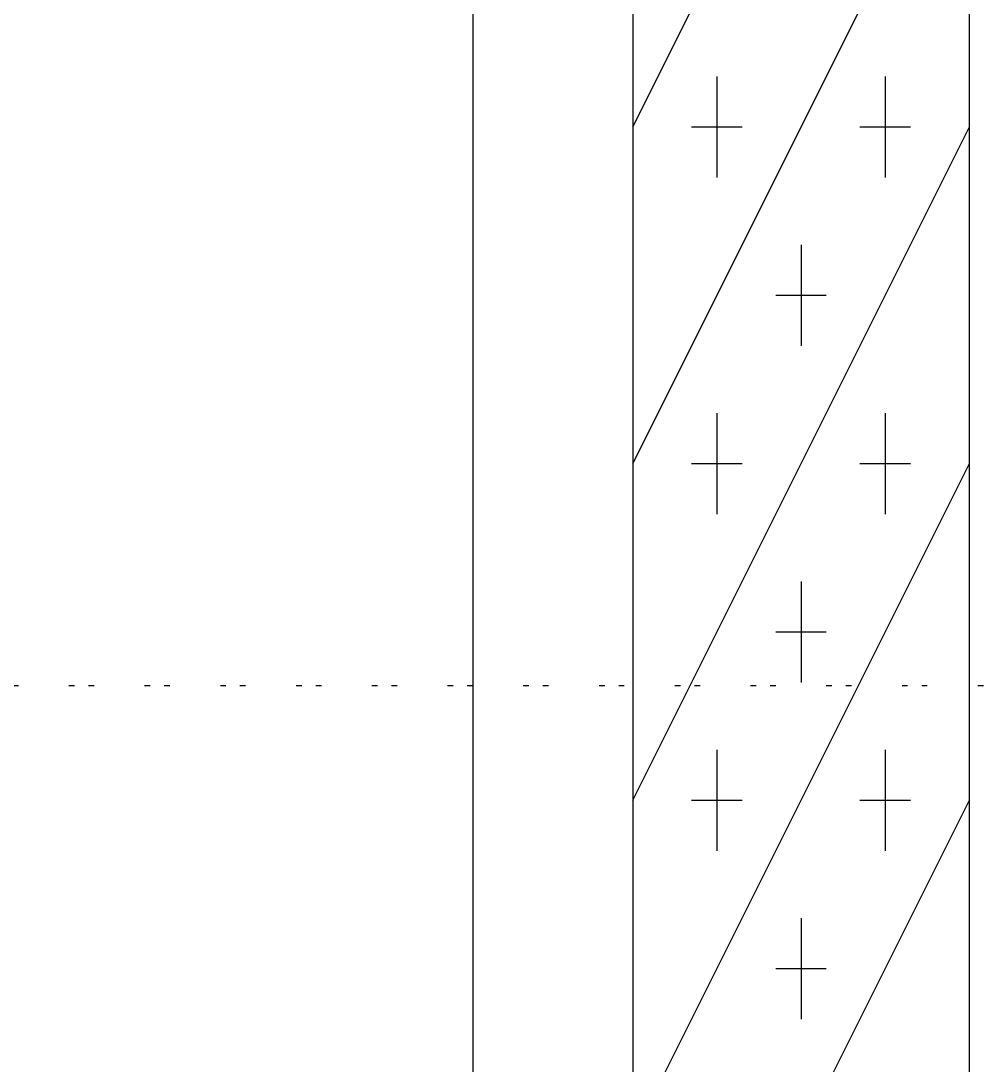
# Model space of a CAD drawing. Header units: millimetres. Extents: x -1499 to 6658, y -12483 to -6008.
# Drawn here: x 1408.1 to 1425.29, y -11063.83 to -11045.22 of the extents above; entities that cross this region are included whole.
import ezdxf

# ---------------------------------------------------------------- set-up
doc = ezdxf.new("R2010")
doc.units = ezdxf.units.MM
doc.linetypes.add('A-DOTLN01H', pattern=[0.125, 0, -0.125])
for name, color, linetype in [('CR-GRID', 56, 'A-DOTLN01H'), ('Layer', 7, 'Continuous'), ('수직그리드', 1, 'Continuous')]:
    doc.layers.add(name, color=color, linetype=linetype)

# ---------------------------------------------------------------- blocks, each defined once
blk = doc.blocks.new('TB-7')
at = {"layer": 'Layer'}
for points in [[(-1, -0.8), (-1, -14.3), (1, -14.3), (1, -0.8), (-1, -0.8)], [(-1, -8.3), (1, -6.3)], [(-1, -9.3), (1, -7.3)], [(-0.5, -8.15), (-0.5, -8.45)], [(0.5, -8.15), (0.5, -8.45)], [(-1, -10.3), (1, -8.3)], [(-0.65, -8.3), (-0.35, -8.3)], [(0.35, -8.3), (0.65, -8.3)], [(0, -8.65), (0, -8.95)], [(-0.15, -8.8), (0.15, -8.8)], [(-0.5, -9.15), (-0.5, -9.45)], [(0.5, -9.15), (0.5, -9.45)], [(-1, -11.3), (1, -9.3)], [(-0.65, -9.3), (-0.35, -9.3)], [(0.35, -9.3), (0.65, -9.3)], [(0, -9.65), (0, -9.95)], [(-0.15, -9.8), (0.15, -9.8)], [(-0.5, -10.15), (-0.5, -10.45)], [(0.5, -10.15), (0.5, -10.45)], [(-1, -12.3), (1, -10.3)], [(-0.65, -10.3), (-0.35, -10.3)], [(0.35, -10.3), (0.65, -10.3)], [(0, -10.65), (0, -10.95)], [(-0.15, -10.8), (0.15, -10.8)]]:
    blk.add_lwpolyline(points, dxfattribs=at)

msp = doc.modelspace()

# ---------------------------------------------------------------- linework, layer by layer
at = {"layer": 'CR-GRID', "linetype": 'A-DOTLN01H', "ltscale": 10}
for p, q in [((236.157, -11057.058), (1436.157, -11057.058)), ((696.157, -11057.058), (6636.157, -11057.058))]:
    msp.add_line(p, q, dxfattribs=at)
at = {"layer": '수직그리드'}
msp.add_line((1416.157, -10977.432), (1416.157, -11873.058), dxfattribs=at)

# ---------------------------------------------------------------- block references
at = {"xscale": 3, "yscale": 6, "zscale": 3}
msp.add_blockref('TB-7', (1422.007, -10997.305), dxfattribs=at)

doc.saveas('drawing.dxf')
